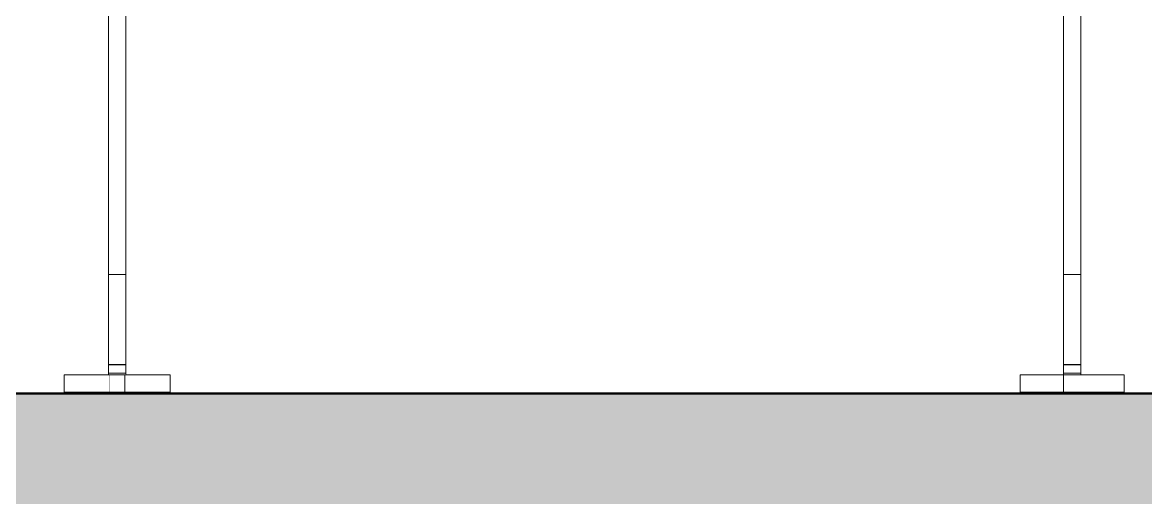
# Model space of a CAD drawing. Header units: millimetres. Extents: x -46169 to 237885, y -84465 to 18123.
# Drawn here: x 169723 to 170369, y -81013 to -80739 of the extents above; entities that cross this region are included whole.
import ezdxf

# ---------------------------------------------------------------- set-up
doc = ezdxf.new("R2010")
doc.units = ezdxf.units.MM
doc.header["$MEASUREMENT"] = 0
doc.linetypes.add('Wipeout_Contour', pattern=[1000, 0, -1000])
doc.layers.add('New_A-20-M_Floor_Slab', color=7, linetype='Continuous')
doc.layers.add('New_A-35-M_FFE_Fixed', color=7, linetype='Continuous')
doc.layers.add('New_A-20-M_Floor_Slab_Pen_No__29', color=7, linetype='Continuous', lineweight=50, true_color=0x2a2a2a)
doc.layers.add('New_A-20-M_Floor_Slab_Pen_No__81', color=7, linetype='Continuous', lineweight=20, true_color=0x6a6a6a)
doc.layers.add('New_A-35-M_FFE_Fixed_Pen_No__1', color=7, linetype='Continuous', lineweight=13)

# ---------------------------------------------------------------- blocks, each defined once
blk = doc.blocks.new('Section Elem_131_3', base_point=(129666.67, -84332.61))
at = {"color": 254, "linetype": 'Wipeout_Contour', "lineweight": 0, "ltscale": 33598569.1956504}
blk.add_wipeout([(165097.11, -80735.11), (165025.43, -80735.11), (165025.43, -80783.86), (165090.14, -80783.86), (165090.14, -80952.86), (165025.43, -80952.86), (165025.43, -80953.11), (176113.28, -80953.11), (176113.28, -80784.11), (176177.99, -80784.11), (176177.99, -80735.11), (176107.11, -80735.11), (176107.11, -80952.36), (176072.11, -80952.36), (176072.11, -80942.36), (176097.11, -80942.36), (176097.11, -80735.11), (175832.11, -80735.11), (175832.11, -80952.36), (175797.11, -80952.36), (175797.11, -80942.36), (175822.11, -80942.36), (175822.11, -80735.11), (175282.11, -80735.11), (175282.11, -80942.36), (175307.61, -80942.36), (175307.61, -80952.36), (175246.61, -80952.36), (175246.61, -80942.36), (175272.11, -80942.36), (175272.11, -80735.11), (174732.11, -80735.11), (174732.11, -80942.36), (174757.11, -80942.36), (174757.11, -80952.36), (174696.61, -80952.36), (174696.61, -80942.36), (174722.11, -80942.36), (174722.11, -80735.11), (174182.11, -80735.11), (174182.11, -80942.36), (174207.11, -80942.36), (174207.11, -80952.36), (174146.61, -80952.36), (174146.61, -80942.36), (174172.11, -80942.36), (174172.11, -80735.11), (173632.11, -80735.11), (173632.11, -80942.36), (173657.11, -80942.36), (173657.11, -80952.36), (173596.61, -80952.36), (173596.61, -80942.36), (173622.11, -80942.36), (173622.11, -80735.11), (173082.11, -80735.11), (173082.11, -80942.36), (173107.11, -80942.36), (173107.11, -80952.36), (173046.61, -80952.36), (173046.61, -80942.36), (173072.11, -80942.36), (173072.11, -80735.11), (172532.11, -80735.11), (172532.11, -80942.36), (172557.11, -80942.36), (172557.11, -80952.36), (172497.11, -80952.36), (172497.11, -80942.36), (172522.11, -80942.36), (172522.11, -80735.11), (171982.11, -80735.11), (171982.11, -80942.36), (172007.61, -80942.36), (172007.61, -80952.36), (171946.61, -80952.36), (171946.61, -80942.36), (171972.11, -80942.36), (171972.11, -80735.11), (171432.11, -80735.11), (171432.11, -80942.36), (171457.11, -80942.36), (171457.11, -80952.36), (171397.11, -80952.36), (171397.11, -80942.36), (171422.11, -80942.36), (171422.11, -80735.11), (170882.11, -80735.11), (170882.11, -80942.36), (170907.61, -80942.36), (170907.61, -80952.36), (170846.61, -80952.36), (170846.61, -80942.36), (170872.11, -80942.36), (170872.11, -80735.11), (170332.11, -80735.11), (170332.11, -80942.36), (170357.11, -80942.36), (170357.11, -80952.36), (170297.11, -80952.36), (170297.11, -80942.36), (170322.11, -80942.36), (170322.11, -80735.11), (169782.11, -80735.11), (169782.11, -80942.36), (169807.61, -80942.36), (169807.61, -80952.36), (169746.61, -80952.36), (169746.61, -80942.36), (169772.11, -80942.36), (169772.11, -80735.11), (169232.11, -80735.11), (169232.11, -80942.36), (169257.11, -80942.36), (169257.11, -80952.36), (169196.61, -80952.36), (169196.61, -80942.36), (169222.11, -80942.36), (169222.11, -80735.11), (168682.11, -80735.11), (168682.11, -80942.36), (168707.11, -80942.36), (168707.11, -80952.36), (168647.11, -80952.36), (168647.11, -80942.36), (168672.11, -80942.36), (168672.11, -80735.11), (168132.11, -80735.11), (168132.11, -80942.36), (168157.61, -80942.36), (168157.61, -80952.36), (168096.61, -80952.36), (168096.61, -80942.36), (168122.11, -80942.36), (168122.11, -80735.11), (167582.11, -80735.11), (167582.11, -80942.36), (167607.11, -80942.36), (167607.11, -80952.36), (167547.11, -80952.36), (167547.11, -80942.36), (167572.11, -80942.36), (167572.11, -80735.11), (167032.11, -80735.11), (167032.11, -80942.36), (167057.61, -80942.36), (167057.61, -80952.36), (166996.61, -80952.36), (166996.61, -80942.36), (167022.11, -80942.36), (167022.11, -80735.11), (166482.11, -80735.11), (166482.11, -80942.36), (166507.11, -80942.36), (166507.11, -80952.36), (166447.11, -80952.36), (166447.11, -80942.36), (166472.11, -80942.36), (166472.11, -80735.11), (165932.11, -80735.11), (165932.11, -80942.36), (165957.61, -80942.36), (165957.61, -80952.36), (165896.61, -80952.36), (165896.61, -80942.36), (165922.11, -80942.36), (165922.11, -80735.11), (165382.11, -80735.11), (165382.11, -80942.36), (165407.11, -80942.36), (165407.11, -80952.36), (165372.11, -80952.36), (165372.11, -80735.11), (165107.11, -80735.11), (165107.11, -80942.36), (165132.11, -80942.36), (165132.11, -80952.36), (165097.11, -80952.36)], dxfattribs=at).dxf.layer = 'New_A-20-M_Floor_Slab'
blk = doc.blocks.new('Section Elem_137_3', base_point=(129666.67, -84332.61))
at = {"color": 254, "linetype": 'Wipeout_Contour', "lineweight": 0, "ltscale": 754027.640873}
blk.add_wipeout([(170322.11, -80651.97), (170322.11, -80884.65), (170332.11, -80884.65), (170332.11, -80651.97)], dxfattribs=at).dxf.layer = 'New_A-35-M_FFE_Fixed'
at = {"color": 254, "linetype": 'Wipeout_Contour', "lineweight": 0, "ltscale": 752077.382335}
blk.add_wipeout([(169772.11, -80695.05), (169772.11, -80884.65), (169782.11, -80884.65), (169782.11, -80695.05)], dxfattribs=at).dxf.layer = 'New_A-35-M_FFE_Fixed'
at = {"color": 254, "linetype": 'Wipeout_Contour', "lineweight": 0, "ltscale": 754253.410393}
blk.add_wipeout([(170332.11, -80904.95), (170332.11, -80895.1), (170322.11, -80895.1), (170322.11, -80904.95)], dxfattribs=at).dxf.layer = 'New_A-35-M_FFE_Fixed'
at = {"color": 254, "linetype": 'Wipeout_Contour', "lineweight": 0, "ltscale": 752320.156258}
blk.add_wipeout([(169772.11, -80932.55), (169782.11, -80932.55), (169782.11, -80929.54), (169772.11, -80929.54)], dxfattribs=at).dxf.layer = 'New_A-35-M_FFE_Fixed'
at = {"color": 254, "linetype": 'Wipeout_Contour', "lineweight": 0, "ltscale": 752331.715047}
blk.add_wipeout([(169772.11, -80937.82), (169782.11, -80937.82), (169782.11, -80937.7), (169772.11, -80937.7)], dxfattribs=at).dxf.layer = 'New_A-35-M_FFE_Fixed'
at = {"color": 254, "linetype": 'Wipeout_Contour', "lineweight": 0, "ltscale": 754316.821671}
blk.add_wipeout([(170322.11, -80937.2), (170332.11, -80937.2), (170332.11, -80936.74), (170322.11, -80936.74)], dxfattribs=at).dxf.layer = 'New_A-35-M_FFE_Fixed'
at = {"color": 254, "linetype": 'Wipeout_Contour', "lineweight": 0, "ltscale": 752395.169053}
blk.add_wipeout([(169772.61, -80952.36), (169807.61, -80952.36), (169807.61, -80942.36), (169772.61, -80942.36)], dxfattribs=at).dxf.layer = 'New_A-35-M_FFE_Fixed'
at = {"color": 254, "linetype": 'Wipeout_Contour', "lineweight": 0, "ltscale": 754271.434942}
blk.add_wipeout([(170297.11, -80952.36), (170322.11, -80952.36), (170322.11, -80942.36), (170297.11, -80942.36)], dxfattribs=at).dxf.layer = 'New_A-35-M_FFE_Fixed'
at = {"layer": 'New_A-35-M_FFE_Fixed_Pen_No__1', "linetype": 'Continuous'}
for p, q in [((169772.11, -80884.65), (169772.11, -80884.65)), ((169772.11, -80941.36), (169772.11, -80941.36)), ((169772.61, -80952.36), (169772.61, -80942.36)), ((169807.61, -80942.36), (169781.61, -80942.36)), ((169807.61, -80952.36), (169807.61, -80942.36)), ((170297.11, -80952.36), (170297.11, -80942.36)), ((169807.61, -80952.36), (169781.61, -80952.36)), ((170297.11, -80952.36), (170322.11, -80952.36))]:
    blk.add_line(p, q, dxfattribs=at)
at = {"color": 254, "linetype": 'Wipeout_Contour', "lineweight": 0, "ltscale": 754235.994674}
blk.add_wipeout([(170322.11, -80884.65), (170322.11, -80895.1), (170332.11, -80895.1), (170332.11, -80884.65)], dxfattribs=at).dxf.layer = 'New_A-35-M_FFE_Fixed'
at = {"color": 254, "linetype": 'Wipeout_Contour', "lineweight": 0, "ltscale": 754269.529613}
blk.add_wipeout([(170322.11, -80913.88), (170332.11, -80913.88), (170332.11, -80904.95), (170322.11, -80904.95)], dxfattribs=at).dxf.layer = 'New_A-35-M_FFE_Fixed'
at = {"color": 254, "linetype": 'Wipeout_Contour', "lineweight": 0, "ltscale": 752329.034466}
blk.add_wipeout([(169772.11, -80936.36), (169782.11, -80936.36), (169782.11, -80936.05), (169772.11, -80936.05)], dxfattribs=at).dxf.layer = 'New_A-35-M_FFE_Fixed'
at = {"color": 254, "linetype": 'Wipeout_Contour', "lineweight": 0, "ltscale": 754317.752049}
blk.add_wipeout([(170322.11, -80937.2), (170322.11, -80937.82), (170332.11, -80937.82), (170332.11, -80937.2)], dxfattribs=at).dxf.layer = 'New_A-35-M_FFE_Fixed'
at = {"layer": 'New_A-35-M_FFE_Fixed_Pen_No__1', "linetype": 'Continuous'}
blk.add_line((169772.11, -80936.36), (169772.11, -80936.36), dxfattribs=at)
at = {"color": 254, "linetype": 'Wipeout_Contour', "lineweight": 0, "ltscale": 754283.836732}
blk.add_wipeout([(170322.11, -80921.62), (170332.11, -80921.62), (170332.11, -80913.88), (170322.11, -80913.88)], dxfattribs=at).dxf.layer = 'New_A-35-M_FFE_Fixed'
at = {"color": 254, "linetype": 'Wipeout_Contour', "lineweight": 0, "ltscale": 754320.328629}
blk.add_wipeout([(170322.11, -80939.44), (170332.11, -80939.44), (170332.11, -80938.58), (170322.11, -80938.58)], dxfattribs=at).dxf.layer = 'New_A-35-M_FFE_Fixed'
at = {"color": 254, "linetype": 'Wipeout_Contour', "lineweight": 0, "ltscale": 754295.873994}
blk.add_wipeout([(170322.11, -80927.91), (170332.11, -80927.91), (170332.11, -80921.62), (170322.11, -80921.62)], dxfattribs=at).dxf.layer = 'New_A-35-M_FFE_Fixed'
at = {"color": 254, "linetype": 'Wipeout_Contour', "lineweight": 0, "ltscale": 754318.936202}
blk.add_wipeout([(170322.11, -80937.82), (170322.11, -80938.58), (170332.11, -80938.58), (170332.11, -80937.82)], dxfattribs=at).dxf.layer = 'New_A-35-M_FFE_Fixed'
at = {"color": 254, "linetype": 'Wipeout_Contour', "lineweight": 0, "ltscale": 754305.256177}
blk.add_wipeout([(170322.11, -80932.55), (170332.11, -80932.55), (170332.11, -80927.91), (170322.11, -80927.91)], dxfattribs=at).dxf.layer = 'New_A-35-M_FFE_Fixed'
at = {"color": 254, "linetype": 'Wipeout_Contour', "lineweight": 0, "ltscale": 754316.180819}
blk.add_wipeout([(170322.11, -80936.74), (170332.11, -80936.74), (170332.11, -80936.45), (170322.11, -80936.45)], dxfattribs=at).dxf.layer = 'New_A-35-M_FFE_Fixed'
at = {"color": 254, "linetype": 'Wipeout_Contour', "lineweight": 0, "ltscale": 754321.875825}
blk.add_wipeout([(170322.11, -80940.38), (170332.11, -80940.38), (170332.11, -80939.44), (170322.11, -80939.44)], dxfattribs=at).dxf.layer = 'New_A-35-M_FFE_Fixed'
at = {"color": 254, "linetype": 'Wipeout_Contour', "lineweight": 0, "ltscale": 754314.948644}
blk.add_wipeout([(170322.11, -80936.36), (170332.11, -80936.36), (170332.11, -80935.4), (170322.11, -80935.4)], dxfattribs=at).dxf.layer = 'New_A-35-M_FFE_Fixed'
at = {"color": 254, "linetype": 'Wipeout_Contour', "lineweight": 0, "ltscale": 754325.214111}
blk.add_wipeout([(170322.11, -80941.36), (170322.11, -80942.36), (170332.11, -80942.36), (170332.11, -80941.36)], dxfattribs=at).dxf.layer = 'New_A-35-M_FFE_Fixed'
at = {"color": 254, "linetype": 'Wipeout_Contour', "lineweight": 0, "ltscale": 754315.854116}
blk.add_wipeout([(170322.11, -80936.45), (170332.11, -80936.45), (170332.11, -80936.36), (170322.11, -80936.36)], dxfattribs=at).dxf.layer = 'New_A-35-M_FFE_Fixed'
at = {"color": 254, "linetype": 'Wipeout_Contour', "lineweight": 0, "ltscale": 754323.518334}
blk.add_wipeout([(170322.11, -80941.36), (170332.11, -80941.36), (170332.11, -80940.38), (170322.11, -80940.38)], dxfattribs=at).dxf.layer = 'New_A-35-M_FFE_Fixed'
at = {"layer": 'New_A-35-M_FFE_Fixed_Pen_No__1', "linetype": 'Continuous'}
for p, q in [((170297.11, -80942.36), (170322.11, -80942.36)), ((170332.11, -80952.36), (170332.11, -80942.36))]:
    blk.add_line(p, q, dxfattribs=at)
at = {"color": 254, "linetype": 'Wipeout_Contour', "lineweight": 0, "ltscale": 754311.682973}
blk.add_wipeout([(170322.11, -80932.55), (170322.11, -80935.4), (170332.11, -80935.4), (170332.11, -80932.55)], dxfattribs=at).dxf.layer = 'New_A-35-M_FFE_Fixed'
blk = doc.blocks.new('Section Elem_140_3', base_point=(129666.67, -84332.61))
at = {"layer": 'New_A-35-M_FFE_Fixed_Pen_No__1', "linetype": 'Continuous'}
for p, q in [((170322.11, -80884.65), (170322.11, -80651.97)), ((170332.11, -80884.65), (170332.11, -80651.97)), ((170332.11, -80884.65), (170322.11, -80884.65)), ((170322.11, -80895.1), (170322.11, -80884.65)), ((170332.11, -80895.1), (170332.11, -80884.65)), ((170322.11, -80904.95), (170322.11, -80895.1)), ((170332.11, -80904.95), (170332.11, -80895.1)), ((170322.11, -80913.88), (170322.11, -80904.95)), ((170332.11, -80913.88), (170332.11, -80904.95)), ((170322.11, -80921.62), (170322.11, -80913.88)), ((170332.11, -80921.62), (170332.11, -80913.88)), ((170322.11, -80927.91), (170322.11, -80921.62)), ((170332.11, -80927.91), (170332.11, -80921.62)), ((170322.11, -80932.55), (170322.11, -80927.91)), ((170322.11, -80935.4), (170322.11, -80932.55)), ((170332.11, -80932.55), (170332.11, -80927.91)), ((170332.11, -80935.4), (170332.11, -80932.55)), ((170322.11, -80936.36), (170322.11, -80935.4)), ((170332.11, -80936.36), (170322.11, -80936.36)), ((170322.11, -80936.45), (170322.11, -80936.36)), ((170322.11, -80936.74), (170322.11, -80936.45)), ((170322.11, -80937.2), (170322.11, -80936.74)), ((170322.11, -80937.82), (170322.11, -80937.2)), ((170322.11, -80938.58), (170322.11, -80937.82)), ((170332.11, -80936.36), (170332.11, -80935.4)), ((170332.11, -80936.45), (170332.11, -80936.36)), ((170332.11, -80936.74), (170332.11, -80936.45)), ((170332.11, -80937.2), (170332.11, -80936.74)), ((170332.11, -80937.82), (170332.11, -80937.2)), ((170332.11, -80938.58), (170332.11, -80937.82))]:
    blk.add_line(p, q, dxfattribs=at)
at = {"color": 254, "linetype": 'Wipeout_Contour', "lineweight": 0, "ltscale": 754379.818024}
blk.add_wipeout([(170322.11, -80952.36), (170357.11, -80952.36), (170357.11, -80942.36), (170322.11, -80942.36)], dxfattribs=at).dxf.layer = 'New_A-35-M_FFE_Fixed'
at = {"layer": 'New_A-35-M_FFE_Fixed_Pen_No__1', "linetype": 'Continuous'}
for p, q in [((170322.11, -80939.44), (170322.11, -80938.58)), ((170322.11, -80940.38), (170322.11, -80939.44)), ((170322.11, -80941.36), (170322.11, -80940.38)), ((170332.11, -80939.44), (170332.11, -80938.58)), ((170332.11, -80940.38), (170332.11, -80939.44)), ((170332.11, -80941.36), (170332.11, -80940.38)), ((170332.11, -80941.36), (170322.11, -80941.36)), ((170322.11, -80942.36), (170322.11, -80941.36)), ((170322.11, -80952.36), (170322.11, -80942.36)), ((170357.11, -80942.36), (170322.11, -80942.36)), ((170332.11, -80942.36), (170332.11, -80941.36)), ((170357.11, -80952.36), (170357.11, -80942.36)), ((170357.11, -80952.36), (170322.11, -80952.36))]:
    blk.add_line(p, q, dxfattribs=at)
blk = doc.blocks.new('Section Elem_150_3', base_point=(129666.67, -84332.61))
at = {"color": 254, "linetype": 'Wipeout_Contour', "lineweight": 0, "ltscale": 752266.768235}
blk.add_wipeout([(169772.11, -80904.95), (169782.11, -80904.95), (169782.11, -80895.1), (169772.11, -80895.1)], dxfattribs=at).dxf.layer = 'New_A-35-M_FFE_Fixed'
at = {"color": 254, "linetype": 'Wipeout_Contour', "lineweight": 0, "ltscale": 752297.274923}
blk.add_wipeout([(169782.11, -80921.62), (169782.11, -80913.88), (169772.11, -80913.88), (169772.11, -80921.62)], dxfattribs=at).dxf.layer = 'New_A-35-M_FFE_Fixed'
at = {"color": 254, "linetype": 'Wipeout_Contour', "lineweight": 0, "ltscale": 752316.162013}
blk.add_wipeout([(169782.11, -80929.54), (169782.11, -80927.91), (169772.11, -80927.91), (169772.11, -80929.54)], dxfattribs=at).dxf.layer = 'New_A-35-M_FFE_Fixed'
at = {"color": 254, "linetype": 'Wipeout_Contour', "lineweight": 0, "ltscale": 752331.180286}
blk.add_wipeout([(169782.11, -80937.7), (169782.11, -80937.2), (169772.11, -80937.2), (169772.11, -80937.7)], dxfattribs=at).dxf.layer = 'New_A-35-M_FFE_Fixed'
at = {"color": 254, "linetype": 'Wipeout_Contour', "lineweight": 0, "ltscale": 752285.044801}
blk.add_wipeout([(169746.61, -80952.36), (169772.61, -80952.36), (169772.61, -80942.36), (169746.61, -80942.36)], dxfattribs=at).dxf.layer = 'New_A-35-M_FFE_Fixed'
at = {"layer": 'New_A-35-M_FFE_Fixed_Pen_No__1', "linetype": 'Continuous'}
for q in [(169746.61, -80942.36), (169781.61, -80952.36)]:
    blk.add_line((169746.61, -80952.36), q, dxfattribs=at)
at = {"color": 254, "linetype": 'Wipeout_Contour', "lineweight": 0, "ltscale": 752249.306522}
blk.add_wipeout([(169782.11, -80895.1), (169782.11, -80884.65), (169772.11, -80884.65), (169772.11, -80895.1)], dxfattribs=at).dxf.layer = 'New_A-35-M_FFE_Fixed'
at = {"color": 254, "linetype": 'Wipeout_Contour', "lineweight": 0, "ltscale": 752282.930022}
blk.add_wipeout([(169782.11, -80913.88), (169782.11, -80904.95), (169772.11, -80904.95), (169772.11, -80913.88)], dxfattribs=at).dxf.layer = 'New_A-35-M_FFE_Fixed'
at = {"color": 254, "linetype": 'Wipeout_Contour', "lineweight": 0, "ltscale": 752309.34397}
blk.add_wipeout([(169772.11, -80927.91), (169782.11, -80927.91), (169782.11, -80921.62), (169772.11, -80921.62)], dxfattribs=at).dxf.layer = 'New_A-35-M_FFE_Fixed'
at = {"color": 254, "linetype": 'Wipeout_Contour', "lineweight": 0, "ltscale": 752330.34696}
blk.add_wipeout([(169782.11, -80937.2), (169782.11, -80936.74), (169772.11, -80936.74), (169772.11, -80937.2)], dxfattribs=at).dxf.layer = 'New_A-35-M_FFE_Fixed'
at = {"layer": 'New_A-35-M_FFE_Fixed_Pen_No__1', "linetype": 'Continuous'}
for p, q in [((169772.11, -80884.65), (169772.11, -80651.97)), ((169782.11, -80884.65), (169782.11, -80651.97)), ((169782.11, -80884.65), (169772.11, -80884.65)), ((169772.11, -80895.1), (169772.11, -80884.65)), ((169782.11, -80895.1), (169782.11, -80884.65)), ((169772.11, -80904.95), (169772.11, -80895.1)), ((169782.11, -80904.95), (169782.11, -80895.1)), ((169772.11, -80913.88), (169772.11, -80904.95)), ((169782.11, -80913.88), (169782.11, -80904.95)), ((169772.11, -80921.62), (169772.11, -80913.88)), ((169782.11, -80921.62), (169782.11, -80913.88)), ((169772.11, -80927.91), (169772.11, -80921.62)), ((169782.11, -80927.91), (169782.11, -80921.62))]:
    blk.add_line(p, q, dxfattribs=at)
at = {"color": 254, "linetype": 'Wipeout_Contour', "lineweight": 0, "ltscale": 752332.467074}
blk.add_wipeout([(169772.11, -80938.58), (169782.11, -80938.58), (169782.11, -80937.82), (169772.11, -80937.82)], dxfattribs=at).dxf.layer = 'New_A-35-M_FFE_Fixed'
at = {"color": 254, "linetype": 'Wipeout_Contour', "lineweight": 0, "ltscale": 752329.704415}
blk.add_wipeout([(169782.11, -80936.74), (169782.11, -80936.45), (169772.11, -80936.45), (169772.11, -80936.74)], dxfattribs=at).dxf.layer = 'New_A-35-M_FFE_Fixed'
at = {"color": 254, "linetype": 'Wipeout_Contour', "lineweight": 0, "ltscale": 752333.863178}
blk.add_wipeout([(169782.11, -80939.44), (169782.11, -80938.58), (169772.11, -80938.58), (169772.11, -80939.44)], dxfattribs=at).dxf.layer = 'New_A-35-M_FFE_Fixed'
at = {"color": 254, "linetype": 'Wipeout_Contour', "lineweight": 0, "ltscale": 752325.194694}
blk.add_wipeout([(169782.11, -80932.55), (169772.11, -80932.55), (169772.11, -80935.4), (169782.11, -80935.4)], dxfattribs=at).dxf.layer = 'New_A-35-M_FFE_Fixed'
at = {"color": 254, "linetype": 'Wipeout_Contour', "lineweight": 0, "ltscale": 752335.414459}
blk.add_wipeout([(169782.11, -80940.38), (169782.11, -80939.44), (169772.11, -80939.44), (169772.11, -80940.38)], dxfattribs=at).dxf.layer = 'New_A-35-M_FFE_Fixed'
at = {"color": 254, "linetype": 'Wipeout_Contour', "lineweight": 0, "ltscale": 752328.209697}
blk.add_wipeout([(169782.11, -80936.05), (169782.11, -80935.4), (169772.11, -80935.4), (169772.11, -80936.05)], dxfattribs=at).dxf.layer = 'New_A-35-M_FFE_Fixed'
at = {"color": 254, "linetype": 'Wipeout_Contour', "lineweight": 0, "ltscale": 752338.76156}
blk.add_wipeout([(169782.11, -80942.36), (169782.11, -80941.36), (169772.11, -80941.36), (169772.11, -80942.36)], dxfattribs=at).dxf.layer = 'New_A-35-M_FFE_Fixed'
at = {"layer": 'New_A-35-M_FFE_Fixed_Pen_No__1', "linetype": 'Continuous'}
for p, q in [((169772.11, -80932.55), (169772.11, -80927.91)), ((169782.11, -80932.55), (169782.11, -80927.91))]:
    blk.add_line(p, q, dxfattribs=at)
at = {"color": 254, "linetype": 'Wipeout_Contour', "lineweight": 0, "ltscale": 752329.37685}
blk.add_wipeout([(169782.11, -80936.45), (169782.11, -80936.36), (169772.11, -80936.36), (169772.11, -80936.45)], dxfattribs=at).dxf.layer = 'New_A-35-M_FFE_Fixed'
at = {"color": 254, "linetype": 'Wipeout_Contour', "lineweight": 0, "ltscale": 752337.061305}
blk.add_wipeout([(169782.11, -80941.36), (169782.11, -80940.38), (169772.11, -80940.38), (169772.11, -80941.36)], dxfattribs=at).dxf.layer = 'New_A-35-M_FFE_Fixed'
at = {"layer": 'New_A-35-M_FFE_Fixed_Pen_No__1', "linetype": 'Continuous'}
for p, q in [((169772.11, -80935.4), (169772.11, -80932.55)), ((169782.11, -80935.4), (169782.11, -80932.55)), ((169772.11, -80936.36), (169772.11, -80935.4)), ((169782.11, -80936.36), (169772.11, -80936.36)), ((169772.11, -80936.45), (169772.11, -80936.36)), ((169772.11, -80936.74), (169772.11, -80936.45)), ((169772.11, -80937.2), (169772.11, -80936.74)), ((169772.11, -80937.82), (169772.11, -80937.2)), ((169772.11, -80938.58), (169772.11, -80937.82)), ((169772.11, -80939.44), (169772.11, -80938.58)), ((169772.11, -80940.38), (169772.11, -80939.44)), ((169772.11, -80941.36), (169772.11, -80940.38)), ((169782.11, -80936.36), (169782.11, -80935.4)), ((169782.11, -80936.45), (169782.11, -80936.36)), ((169782.11, -80936.74), (169782.11, -80936.45)), ((169782.11, -80937.2), (169782.11, -80936.74)), ((169782.11, -80937.82), (169782.11, -80937.2)), ((169782.11, -80938.58), (169782.11, -80937.82)), ((169782.11, -80939.44), (169782.11, -80938.58)), ((169782.11, -80940.38), (169782.11, -80939.44)), ((169782.11, -80941.36), (169782.11, -80940.38)), ((169746.61, -80942.36), (169781.61, -80942.36)), ((169782.11, -80941.36), (169772.11, -80941.36)), ((169772.11, -80942.36), (169772.11, -80941.36)), ((169781.61, -80952.36), (169781.61, -80942.36)), ((169782.11, -80942.36), (169782.11, -80941.36))]:
    blk.add_line(p, q, dxfattribs=at)
blk = doc.blocks.new('Section Elem_176_3', base_point=(129666.67, -84332.61))
at = {"layer": 'New_A-20-M_Floor_Slab_Pen_No__81', "linetype": 'Continuous', "lineweight": 0, "true_color": 0x353535}
blk.add_hatch(color=250, dxfattribs=at).paths.add_polyline_path([(175986.32, -81073.11), (175986.32, -80953.11), (165217.1, -80953.11), (165217.1, -81073.11)])
at = {"layer": 'New_A-20-M_Floor_Slab_Pen_No__29', "linetype": 'Continuous'}
blk.add_line((175986.32, -80953.11), (165217.1, -80953.11), dxfattribs=at)

msp = doc.modelspace()

# ---------------------------------------------------------------- block references
at = {"layer": 'New_A-20-M_Floor_Slab'}
msp.add_blockref('Section Elem_131_3', (129666.67, -84332.61), dxfattribs=at)

# ---------------------------------------------------------------- next in the draw order: block references
at = {"layer": 'New_A-35-M_FFE_Fixed'}
msp.add_blockref('Section Elem_137_3', (129666.67, -84332.61), dxfattribs=at)

# ---------------------------------------------------------------- next in the draw order: block references
for name in ['Section Elem_150_3', 'Section Elem_140_3']:
    msp.add_blockref(name, (129666.67, -84332.61), dxfattribs=at)

# ---------------------------------------------------------------- next in the draw order: block references
at = {"layer": 'New_A-20-M_Floor_Slab'}
msp.add_blockref('Section Elem_176_3', (129666.67, -84332.61), dxfattribs=at)

doc.saveas('drawing.dxf')
